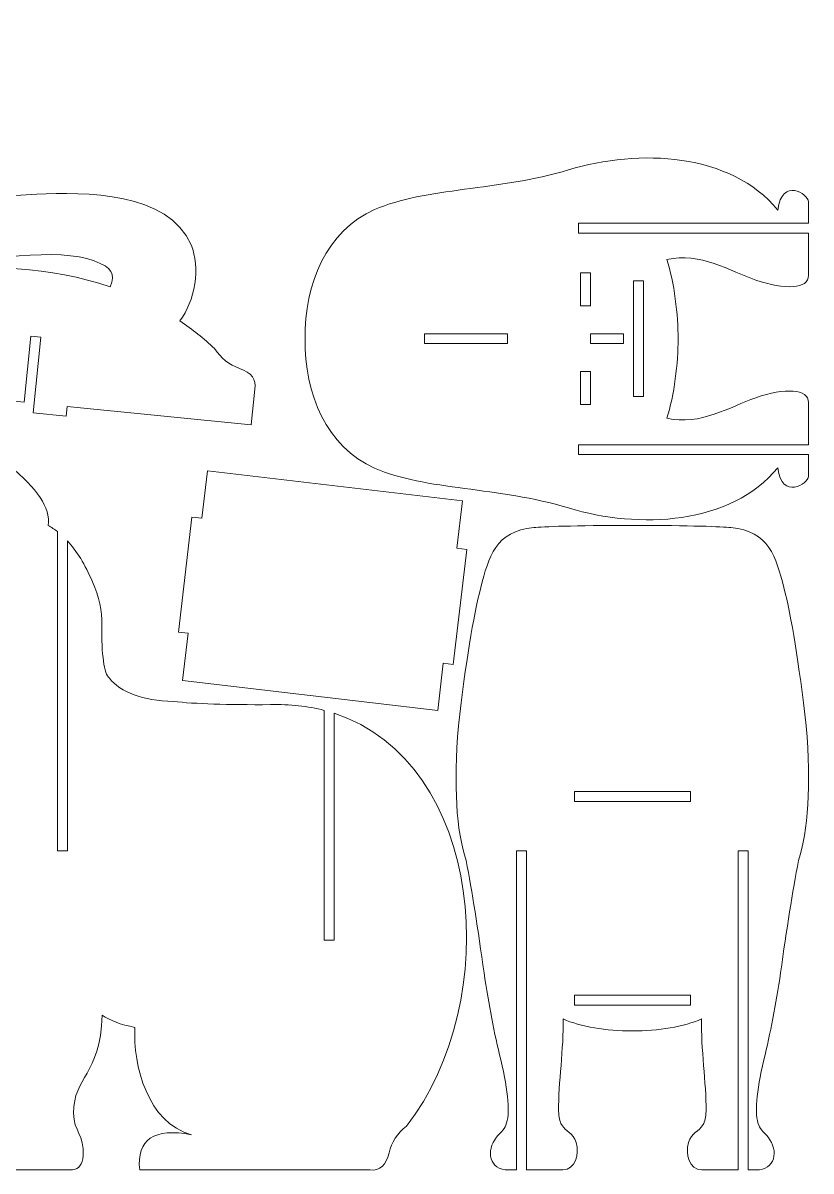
# Model space of a CAD drawing. Header units: millimetres. Extents: x -256 to 254, y -172 to 179.
# Drawn here: x 16.2 to 254.4, y -168.6 to 178.5 of the extents above; entities that cross this region are included whole.
import ezdxf

# ---------------------------------------------------------------- set-up
doc = ezdxf.new("R2010")
doc.units = ezdxf.units.MM
doc.header["$MEASUREMENT"] = 0
doc.layers.add('Camada 1', color=7, linetype='Continuous')

msp = doc.modelspace()

# ---------------------------------------------------------------- linework, layer by layer
at = {"layer": 'Camada 1', "color": 250, "lineweight": 20}
for points, knots in [([(29.578, 62.5831), (29.578, 62.5831), (85.1986, 57.0527), (85.1986, 57.0527), (85.1986, 57.0527), (85.1986, 57.0527), (86.2683, 67.8108), (86.2683, 67.8108), (86.2683, 67.8108), (86.8805, 70.7316), (85.3375, 72.8137), (81.6387, 74.0571), (81.6387, 74.0571), (78.5989, 75.121), (76.0997, 77.1195), (74.1414, 80.0529), (74.1414, 80.0529), (70.9494, 83.1148), (67.435, 85.9002), (63.6736, 88.4047), (63.6736, 88.4047), (68.1904, 94.4189), (69.947, 104.6462), (67.0484, 111.4042), (67.0484, 111.4042), (60.1361, 127.5206), (34.9489, 127.3952), (20.4107, 126.7511), (20.4107, 126.7511), (3.0141, 125.9803), (-13.4585, 122.4414), (-30.504, 119.3715), (-30.504, 119.3715), (-38.3664, 117.9556), (-46.259, 116.7047), (-54.2272, 116.0654), (-54.2272, 116.0654), (-59.682, 115.6278), (-65.5594, 115.4748), (-70.9756, 116.3525), (-70.9756, 116.3525), (-83.2481, 117.1629), (-88.1496, 140.1002), (-68.1144, 142.1529), (-68.1144, 142.1529), (-53.5732, 145.1644), (-24.3988, 136.8241), (-23.7093, 154.5228), (-23.7093, 154.5228), (-23.7303, 178.5115), (-64.6045, 171.1732), (-74.4585, 169.1324), (-74.4585, 169.1324), (-121.9623, 155.3142), (-113.7607, 103.3398), (-73.7114, 98.8667), (-73.7114, 98.8667), (-45.0394, 93.1887), (15.6471, 114.8547), (37.7472, 106.562), (37.7472, 106.562), (43.1998, 104.5159), (44.2459, 102.8208), (42.5934, 98.7055), (42.5934, 98.7055), (6.6276, 111.0349), (-37.8643, 103.4049), (-52.1963, 70.7139), (-52.1963, 70.7139), (-52.1963, 70.7139), (-30.2159, 68.5284), (-30.2159, 68.5284), (-30.2159, 68.5284), (-30.2159, 68.5284), (-30.5127, 65.5431), (-30.5127, 65.5431), (-30.5127, 65.5431), (-30.5127, 65.5431), (-5.6354, 63.0696), (-5.6354, 63.0696), (-5.6354, 63.0696), (-5.6354, 63.0696), (-5.3385, 66.0548), (-5.3385, 66.0548), (-5.3385, 66.0548), (-5.3385, 66.0548), (16.6418, 63.8693), (16.6418, 63.8693), (16.6418, 63.8693), (16.6418, 63.8693), (18.6206, 83.7712), (18.6206, 83.7712), (18.6206, 83.7712), (18.6206, 83.7712), (21.6059, 83.4744), (21.6059, 83.4744), (21.6059, 83.4744), (21.6059, 83.4744), (19.3302, 60.5872), (19.3302, 60.5872), (19.3302, 60.5872), (19.3302, 60.5872), (29.2812, 59.5978), (29.2812, 59.5978), (29.2812, 59.5978), (29.2812, 59.5978), (29.578, 62.5831), (29.578, 62.5831)], [0, 0, 0, 0, 0.03571429, 0.03571429, 0.03571429, 0.03571429, 0.07142857, 0.07142857, 0.07142857, 0.07142857, 0.10714286, 0.10714286, 0.10714286, 0.10714286, 0.14285714, 0.14285714, 0.14285714, 0.14285714, 0.17857143, 0.17857143, 0.17857143, 0.17857143, 0.21428571, 0.21428571, 0.21428571, 0.21428571, 0.25, 0.25, 0.25, 0.25, 0.28571429, 0.28571429, 0.28571429, 0.28571429, 0.32142857, 0.32142857, 0.32142857, 0.32142857, 0.35714286, 0.35714286, 0.35714286, 0.35714286, 0.39285714, 0.39285714, 0.39285714, 0.39285714, 0.42857143, 0.42857143, 0.42857143, 0.42857143, 0.46428571, 0.46428571, 0.46428571, 0.46428571, 0.5, 0.5, 0.5, 0.5, 0.53571429, 0.53571429, 0.53571429, 0.53571429, 0.57142857, 0.57142857, 0.57142857, 0.57142857, 0.60714286, 0.60714286, 0.60714286, 0.60714286, 0.64285714, 0.64285714, 0.64285714, 0.64285714, 0.67857143, 0.67857143, 0.67857143, 0.67857143, 0.71428571, 0.71428571, 0.71428571, 0.71428571, 0.75, 0.75, 0.75, 0.75, 0.78571429, 0.78571429, 0.78571429, 0.78571429, 0.82142857, 0.82142857, 0.82142857, 0.82142857, 0.85714286, 0.85714286, 0.85714286, 0.85714286, 0.89285714, 0.89285714, 0.89285714, 0.89285714, 0.92857143, 0.92857143, 0.92857143, 0.92857143, 1, 1, 1, 1]), ([(244.404, 121.9322), (230.1856, 139.2954), (202.4086, 140.5625), (181.1579, 134.1094), (181.1579, 134.1094), (159.9778, 127.6778), (137.931, 128.8279), (122.5316, 122.0824), (122.5316, 122.0824), (108.1312, 115.7743), (101.1726, 99.4786), (101.5151, 82.9897), (101.5151, 82.9897), (101.1726, 66.5008), (108.1312, 50.205), (122.5316, 43.8969), (122.5316, 43.8969), (137.931, 37.1514), (159.9778, 38.3015), (181.1579, 31.8699), (181.1579, 31.8699), (202.4086, 25.4168), (230.1856, 26.6839), (244.404, 44.0471), (244.404, 44.0471), (245.5953, 34.0254), (253.6398, 39.2717), (253.627, 41.4359), (253.627, 41.4359), (253.627, 41.4359), (253.627, 47.9897), (253.627, 47.9897), (253.627, 47.9897), (253.627, 47.9897), (184.1538, 47.9897), (184.1538, 47.9897), (184.1538, 47.9897), (184.1538, 47.9897), (184.1538, 50.9897), (184.1538, 50.9897), (184.1538, 50.9897), (184.1538, 50.9897), (253.627, 50.9897), (253.627, 50.9897), (253.627, 50.9897), (253.627, 50.9897), (253.627, 63.7351), (253.627, 63.7351), (253.627, 63.7351), (253.742, 68.0236), (246.4207, 68.1776), (237.7807, 65.2134), (237.7807, 65.2134), (229.8429, 62.4901), (221.0189, 56.674), (210.8367, 58.9875), (210.8367, 58.9875), (213.1164, 65.7736), (214.2559, 75.9242), (214.2555, 82.9897), (214.2555, 82.9897), (214.2559, 90.0552), (213.1164, 100.2058), (210.8367, 106.9919), (210.8367, 106.9919), (221.0189, 109.3054), (229.8429, 103.4893), (237.7807, 100.766), (237.7807, 100.766), (246.4207, 97.8018), (253.742, 97.9558), (253.627, 102.2443), (253.627, 102.2443), (253.627, 102.2443), (253.627, 114.9896), (253.627, 114.9896), (253.627, 114.9896), (253.627, 114.9896), (184.1538, 114.9896), (184.1538, 114.9896), (184.1538, 114.9896), (184.1538, 114.9896), (184.1538, 117.9896), (184.1538, 117.9896), (184.1538, 117.9896), (184.1538, 117.9896), (253.627, 117.9896), (253.627, 117.9896), (253.627, 117.9896), (253.627, 117.9896), (253.627, 124.5434), (253.627, 124.5434), (253.627, 124.5434), (253.6398, 126.7076), (245.5953, 131.9539), (244.404, 121.9322)], [0, 0, 0, 0, 0.04, 0.04, 0.04, 0.04, 0.08, 0.08, 0.08, 0.08, 0.12, 0.12, 0.12, 0.12, 0.16, 0.16, 0.16, 0.16, 0.2, 0.2, 0.2, 0.2, 0.24, 0.24, 0.24, 0.24, 0.28, 0.28, 0.28, 0.28, 0.32, 0.32, 0.32, 0.32, 0.36, 0.36, 0.36, 0.36, 0.4, 0.4, 0.4, 0.4, 0.44, 0.44, 0.44, 0.44, 0.48, 0.48, 0.48, 0.48, 0.52, 0.52, 0.52, 0.52, 0.56, 0.56, 0.56, 0.56, 0.6, 0.6, 0.6, 0.6, 0.64, 0.64, 0.64, 0.64, 0.68, 0.68, 0.68, 0.68, 0.72, 0.72, 0.72, 0.72, 0.76, 0.76, 0.76, 0.76, 0.8, 0.8, 0.8, 0.8, 0.84, 0.84, 0.84, 0.84, 0.88, 0.88, 0.88, 0.88, 0.92, 0.92, 0.92, 0.92, 1, 1, 1, 1]), ([(184.7321, 102.9897), (184.7321, 102.9897), (187.732, 102.9897), (187.732, 102.9897), (187.732, 102.9897), (187.732, 102.9897), (187.732, 92.9897), (187.732, 92.9897), (187.732, 92.9897), (187.732, 92.9897), (184.7321, 92.9897), (184.7321, 92.9897), (184.7321, 92.9897), (184.7321, 92.9897), (184.7321, 102.9897), (184.7321, 102.9897)], [0, 0, 0, 0, 0.2, 0.2, 0.2, 0.2, 0.4, 0.4, 0.4, 0.4, 0.6, 0.6, 0.6, 0.6, 1, 1, 1, 1]), ([(200.8055, 100.5622), (200.8055, 100.5622), (203.8055, 100.5622), (203.8055, 100.5622), (203.8055, 100.5622), (203.8055, 100.5622), (203.8055, 65.5622), (203.8055, 65.5622), (203.8055, 65.5622), (203.8055, 65.5622), (200.8055, 65.5622), (200.8055, 65.5622), (200.8055, 65.5622), (200.8055, 65.5622), (200.8055, 100.5622), (200.8055, 100.5622)], [0, 0, 0, 0, 0.2, 0.2, 0.2, 0.2, 0.4, 0.4, 0.4, 0.4, 0.6, 0.6, 0.6, 0.6, 1, 1, 1, 1]), ([(137.6434, 84.5622), (137.6434, 84.5622), (162.6434, 84.5622), (162.6434, 84.5622), (162.6434, 84.5622), (162.6434, 84.5622), (162.6434, 81.5622), (162.6434, 81.5622), (162.6434, 81.5622), (162.6434, 81.5622), (137.6434, 81.5622), (137.6434, 81.5622), (137.6434, 81.5622), (137.6434, 81.5622), (137.6434, 84.5622), (137.6434, 84.5622)], [0, 0, 0, 0, 0.2, 0.2, 0.2, 0.2, 0.4, 0.4, 0.4, 0.4, 0.6, 0.6, 0.6, 0.6, 1, 1, 1, 1]), ([(187.732, 84.5622), (187.732, 84.5622), (197.732, 84.5622), (197.732, 84.5622), (197.732, 84.5622), (197.732, 84.5622), (197.732, 81.5622), (197.732, 81.5622), (197.732, 81.5622), (197.732, 81.5622), (187.732, 81.5622), (187.732, 81.5622), (187.732, 81.5622), (187.732, 81.5622), (187.732, 84.5622), (187.732, 84.5622)], [0, 0, 0, 0, 0.2, 0.2, 0.2, 0.2, 0.4, 0.4, 0.4, 0.4, 0.6, 0.6, 0.6, 0.6, 1, 1, 1, 1]), ([(184.7321, 63.1347), (184.7321, 63.1347), (184.7321, 73.1347), (184.7321, 73.1347), (184.7321, 73.1347), (184.7321, 73.1347), (187.732, 73.1347), (187.732, 73.1347), (187.732, 73.1347), (187.732, 73.1347), (187.732, 63.1347), (187.732, 63.1347), (187.732, 63.1347), (187.732, 63.1347), (184.7321, 63.1347), (184.7321, 63.1347)], [0, 0, 0, 0, 0.2, 0.2, 0.2, 0.2, 0.4, 0.4, 0.4, 0.4, 0.6, 0.6, 0.6, 0.6, 1, 1, 1, 1]), ([(29.6707, 21.9436), (29.6707, 21.9436), (29.6707, -71.787), (29.6707, -71.787), (29.6707, -71.787), (29.6707, -71.787), (26.6707, -71.787), (26.6707, -71.787), (26.6707, -71.787), (26.6707, -71.787), (26.6707, 24.7103), (26.6707, 24.7103), (26.6707, 24.7103), (25.7581, 25.4137), (24.8179, 26.0209), (23.8499, 26.5319), (23.8499, 26.5319), (24.6726, 32.0842), (20.3594, 37.6705), (12.142, 44.6626), (12.142, 44.6626), (7.6139, 48.4971), (4.1516, 51.8115), (1.7546, 54.6049), (1.7546, 54.6049), (-1.7979, 59.218), (-5.3778, 61.5758), (-8.9847, 61.6782), (-8.9847, 61.6782), (-8.9847, 61.6782), (-8.9847, 17.9375), (-8.9847, 17.9375), (-8.9847, 17.9375), (-8.9847, 17.9375), (-11.9847, 17.9375), (-11.9847, 17.9375), (-11.9847, 17.9375), (-11.9847, 17.9375), (-11.9846, 34.2564), (-11.9846, 34.2564), (-11.9846, 34.2564), (-13.7178, 33.8406), (-15.7696, 33.372), (-18.1399, 32.8508), (-18.1399, 32.8508), (-22.4496, 32.0674), (-24.9437, 29.6794), (-25.6223, 25.6857), (-25.6223, 25.6857), (-25.8104, 23.8378), (-26.1906, 21.9588), (-26.7628, 20.0487), (-26.7628, 20.0487), (-26.7628, 20.0487), (-26.7628, 0.6404), (-26.7628, 0.6404), (-26.7628, 0.6404), (-26.7628, 0.6404), (-29.7628, 0.6404), (-29.7628, 0.6404), (-29.7628, 0.6404), (-29.7628, 0.6404), (-29.7628, 12.8262), (-29.7628, 12.8262), (-29.7628, 12.8262), (-29.7628, 12.8262), (-29.9079, 12.5528), (-29.9079, 12.5528), (-29.9079, 12.5528), (-30.5297, 11.3899), (-32.0999, 9.1397), (-33.416, 7.05), (-33.416, 7.05), (-35.0961, 4.383), (-35.6108, 1.1805), (-37.0235, -0.5871), (-37.0235, -0.5871), (-37.2633, -0.8872), (-37.5268, -1.1683), (-37.8142, -1.4305), (-37.8142, -1.4305), (-37.8142, -1.4305), (-37.8142, -12.0595), (-37.8142, -12.0595), (-37.8142, -12.0595), (-37.8142, -12.0595), (-40.8142, -12.0595), (-40.8142, -12.0595), (-40.8142, -12.0595), (-40.8142, -12.0595), (-40.8142, -3.1976), (-40.8142, -3.1976), (-40.8142, -3.1976), (-40.8142, -3.1976), (-41.137, -3.3113), (-41.137, -3.3113), (-41.137, -3.3113), (-43.4207, -4.6426), (-44.4477, -7.0621), (-44.218, -10.5701), (-44.218, -10.5701), (-43.951, -16.0951), (-42.8653, -19.9903), (-40.961, -22.2553), (-40.961, -22.2553), (-38.7888, -25.3485), (-35.9719, -27.1886), (-32.5102, -27.7763), (-32.5102, -27.7763), (-28.0232, -28.4693), (-24.649, -30.3953), (-22.3871, -33.5544), (-22.3871, -33.5544), (-20.6945, -35.6733), (-19.1982, -38.2015), (-17.8976, -41.1391), (-17.8976, -41.1391), (-17.462, -42.5748), (-17.286, -44.2358), (-17.3693, -46.1222), (-17.3693, -46.1222), (-16.2303, -64.5109), (-12.5361, -78.0359), (-6.2866, -86.6982), (-6.2866, -86.6982), (-4.3258, -89.4157), (-1.9148, -91.8117), (0.1621, -94.6206), (0.1621, -94.6206), (1.4617, -96.3785), (2.6189, -98.0559), (3.6332, -99.6521), (3.6332, -99.6521), (4.478, -100.9823), (5.2227, -102.1926), (5.8339, -103.4636), (5.8339, -103.4636), (7.0353, -105.9602), (7.2812, -107.9032), (7.7431, -110.4928), (7.7431, -110.4928), (7.8619, -111.1573), (7.9992, -111.8344), (8.1906, -112.5465), (8.1906, -112.5465), (8.5492, -113.8792), (9.0075, -115.3494), (9.5642, -116.9564), (9.5642, -116.9564), (10.5492, -119.7998), (11.5533, -122.0071), (12.0702, -124.9923), (12.0702, -124.9923), (12.8738, -129.6303), (12.979, -135.976), (12.3843, -144.0292), (12.3843, -144.0292), (11.6532, -156.0399), (2.441, -158.4135), (0.9996, -159.7225), (0.9996, -159.7225), (-1.5958, -162.0791), (-1.4253, -167.9398), (3.0975, -168.2844), (3.0975, -168.2844), (3.0975, -168.2844), (31.1558, -168.2844), (31.1558, -168.2844), (31.1558, -168.2844), (33.1238, -168.0021), (34.2075, -166.5769), (34.407, -164.0087), (34.407, -164.0087), (34.9021, -157.6348), (31.5208, -156.7369), (31.5171, -151.122), (31.5171, -151.122), (31.5098, -139.7559), (39.5269, -140.0955), (40.1723, -121.4629), (40.1723, -121.4629), (42.4559, -123.0721), (45.7612, -124.3161), (50.0879, -125.1945), (50.0879, -125.1945), (49.3722, -136.7234), (54.0269, -154.0823), (67.1827, -157.6259), (67.1827, -157.6259), (55.7791, -155.4909), (50.5527, -159.044), (51.5045, -168.2844), (51.5045, -168.2844), (51.5045, -168.2844), (121.1277, -168.2844), (121.1277, -168.2844), (121.1277, -168.2844), (124.0947, -168.6046), (126.0139, -166.8632), (126.8853, -163.0595), (126.8853, -163.0595), (127.6432, -159.9293), (129.3846, -157.2447), (132.1098, -155.0057), (132.1098, -155.0057), (161.8015, -117.1797), (155.5185, -44.8943), (110.3165, -30.212), (110.3165, -30.212), (110.3165, -30.212), (110.3165, -98.8111), (110.3165, -98.8111), (110.3165, -98.8111), (110.3165, -98.8111), (107.3165, -98.8111), (107.3165, -98.8111), (107.3165, -98.8111), (107.3165, -98.8111), (107.3165, -29.3379), (107.3165, -29.3379), (107.3165, -29.3379), (102.3384, -28.0495), (96.921, -27.4327), (91.0608, -27.5978), (91.0608, -27.5978), (77.9255, -27.6484), (68.152, -27.334), (61.7403, -26.6555), (61.7403, -26.6555), (52.2808, -26.3), (45.8127, -23.9394), (42.3354, -19.5736), (42.3354, -19.5736), (40.7246, -18.1163), (39.9617, -12.7281), (40.0469, -3.4087), (40.0469, -3.4087), (40.2071, 0.6743), (39.2683, 4.9947), (37.2299, 9.5527), (37.2299, 9.5527), (35.0164, 14.7474), (32.4967, 18.8777), (29.6707, 21.9436)], [0, 0, 0, 0, 0.01612903, 0.01612903, 0.01612903, 0.01612903, 0.03225806, 0.03225806, 0.03225806, 0.03225806, 0.0483871, 0.0483871, 0.0483871, 0.0483871, 0.06451613, 0.06451613, 0.06451613, 0.06451613, 0.08064516, 0.08064516, 0.08064516, 0.08064516, 0.09677419, 0.09677419, 0.09677419, 0.09677419, 0.11290323, 0.11290323, 0.11290323, 0.11290323, 0.12903226, 0.12903226, 0.12903226, 0.12903226, 0.14516129, 0.14516129, 0.14516129, 0.14516129, 0.16129032, 0.16129032, 0.16129032, 0.16129032, 0.17741935, 0.17741935, 0.17741935, 0.17741935, 0.19354839, 0.19354839, 0.19354839, 0.19354839, 0.20967742, 0.20967742, 0.20967742, 0.20967742, 0.22580645, 0.22580645, 0.22580645, 0.22580645, 0.24193548, 0.24193548, 0.24193548, 0.24193548, 0.25806452, 0.25806452, 0.25806452, 0.25806452, 0.27419355, 0.27419355, 0.27419355, 0.27419355, 0.29032258, 0.29032258, 0.29032258, 0.29032258, 0.30645161, 0.30645161, 0.30645161, 0.30645161, 0.32258065, 0.32258065, 0.32258065, 0.32258065, 0.33870968, 0.33870968, 0.33870968, 0.33870968, 0.35483871, 0.35483871, 0.35483871, 0.35483871, 0.37096774, 0.37096774, 0.37096774, 0.37096774, 0.38709677, 0.38709677, 0.38709677, 0.38709677, 0.40322581, 0.40322581, 0.40322581, 0.40322581, 0.41935484, 0.41935484, 0.41935484, 0.41935484, 0.43548387, 0.43548387, 0.43548387, 0.43548387, 0.4516129, 0.4516129, 0.4516129, 0.4516129, 0.46774194, 0.46774194, 0.46774194, 0.46774194, 0.48387097, 0.48387097, 0.48387097, 0.48387097, 0.5, 0.5, 0.5, 0.5, 0.51612903, 0.51612903, 0.51612903, 0.51612903, 0.53225806, 0.53225806, 0.53225806, 0.53225806, 0.5483871, 0.5483871, 0.5483871, 0.5483871, 0.56451613, 0.56451613, 0.56451613, 0.56451613, 0.58064516, 0.58064516, 0.58064516, 0.58064516, 0.59677419, 0.59677419, 0.59677419, 0.59677419, 0.61290323, 0.61290323, 0.61290323, 0.61290323, 0.62903226, 0.62903226, 0.62903226, 0.62903226, 0.64516129, 0.64516129, 0.64516129, 0.64516129, 0.66129032, 0.66129032, 0.66129032, 0.66129032, 0.67741935, 0.67741935, 0.67741935, 0.67741935, 0.69354839, 0.69354839, 0.69354839, 0.69354839, 0.70967742, 0.70967742, 0.70967742, 0.70967742, 0.72580645, 0.72580645, 0.72580645, 0.72580645, 0.74193548, 0.74193548, 0.74193548, 0.74193548, 0.75806452, 0.75806452, 0.75806452, 0.75806452, 0.77419355, 0.77419355, 0.77419355, 0.77419355, 0.79032258, 0.79032258, 0.79032258, 0.79032258, 0.80645161, 0.80645161, 0.80645161, 0.80645161, 0.82258065, 0.82258065, 0.82258065, 0.82258065, 0.83870968, 0.83870968, 0.83870968, 0.83870968, 0.85483871, 0.85483871, 0.85483871, 0.85483871, 0.87096774, 0.87096774, 0.87096774, 0.87096774, 0.88709677, 0.88709677, 0.88709677, 0.88709677, 0.90322581, 0.90322581, 0.90322581, 0.90322581, 0.91935484, 0.91935484, 0.91935484, 0.91935484, 0.93548387, 0.93548387, 0.93548387, 0.93548387, 0.9516129, 0.9516129, 0.9516129, 0.9516129, 0.96774194, 0.96774194, 0.96774194, 0.96774194, 1, 1, 1, 1]), ([(146.2676, -15.4295), (146.2676, -15.4295), (150.3665, 19.3297), (150.3665, 19.3297), (150.3665, 19.3297), (150.3665, 19.3297), (147.3871, 19.681), (147.3871, 19.681), (147.3871, 19.681), (147.3871, 19.681), (149.0767, 34.0092), (149.0767, 34.0092), (149.0767, 34.0092), (149.0767, 34.0092), (71.965, 43.1024), (71.965, 43.1024), (71.965, 43.1024), (71.965, 43.1024), (70.2754, 28.7742), (70.2754, 28.7742), (70.2754, 28.7742), (70.2754, 28.7742), (67.296, 29.1255), (67.296, 29.1255), (67.296, 29.1255), (67.296, 29.1255), (63.1971, -5.6337), (63.1971, -5.6337), (63.1971, -5.6337), (63.1971, -5.6337), (66.1765, -5.985), (66.1765, -5.985), (66.1765, -5.985), (66.1765, -5.985), (64.4869, -20.3132), (64.4869, -20.3132), (64.4869, -20.3132), (64.4869, -20.3132), (141.5986, -29.4064), (141.5986, -29.4064), (141.5986, -29.4064), (141.5986, -29.4064), (143.2882, -15.0782), (143.2882, -15.0782), (143.2882, -15.0782), (143.2882, -15.0782), (146.2676, -15.4295), (146.2676, -15.4295)], [0, 0, 0, 0, 0.07692308, 0.07692308, 0.07692308, 0.07692308, 0.15384615, 0.15384615, 0.15384615, 0.15384615, 0.23076923, 0.23076923, 0.23076923, 0.23076923, 0.30769231, 0.30769231, 0.30769231, 0.30769231, 0.38461538, 0.38461538, 0.38461538, 0.38461538, 0.46153846, 0.46153846, 0.46153846, 0.46153846, 0.53846154, 0.53846154, 0.53846154, 0.53846154, 0.61538462, 0.61538462, 0.61538462, 0.61538462, 0.69230769, 0.69230769, 0.69230769, 0.69230769, 0.76923077, 0.76923077, 0.76923077, 0.76923077, 0.84615385, 0.84615385, 0.84615385, 0.84615385, 1, 1, 1, 1]), ([(168.4118, -71.7871), (168.4118, -71.7871), (168.4118, -168.2844), (168.4118, -168.2844), (168.4118, -168.2844), (168.4118, -168.2844), (179.4172, -168.2844), (179.4172, -168.2844), (179.4172, -168.2844), (183.1707, -168.2022), (184.4637, -163.5185), (183.4216, -160.026), (183.4216, -160.026), (182.4499, -156.7687), (180.3772, -156.9737), (179.026, -154.553), (179.026, -154.553), (178.5042, -153.6183), (178.1527, -152.3536), (178.1292, -150.4857), (178.1292, -150.4857), (178.0214, -141.9416), (179.72, -131.5178), (179.4989, -122.6005), (179.4989, -122.6005), (184.7219, -125.0339), (192.5669, -126.2505), (200.4119, -126.2505), (200.4119, -126.2505), (208.2569, -126.2505), (216.1017, -125.0339), (221.3247, -122.6005), (221.3247, -122.6005), (221.1037, -131.5178), (222.8024, -141.9416), (222.6945, -150.4857), (222.6945, -150.4857), (222.6709, -152.3536), (222.3194, -153.6183), (221.7978, -154.553), (221.7978, -154.553), (220.4464, -156.9737), (218.3736, -156.7687), (217.4021, -160.026), (217.4021, -160.026), (216.3599, -163.5185), (217.6529, -168.2022), (221.4065, -168.2844), (221.4065, -168.2844), (221.4065, -168.2844), (232.4119, -168.2844), (232.4119, -168.2844), (232.4119, -168.2844), (232.4119, -168.2844), (232.4119, -71.7871), (232.4119, -71.7871), (232.4119, -71.7871), (232.4119, -71.7871), (235.4119, -71.7871), (235.4119, -71.7871), (235.4119, -71.7871), (235.4119, -71.7871), (235.4119, -168.2844), (235.4119, -168.2844), (235.4119, -168.2844), (235.4119, -168.2844), (237.812, -168.2844), (237.812, -168.2844), (237.812, -168.2844), (243.6833, -168.2837), (244.7357, -162.5791), (241.4457, -158.3276), (241.4457, -158.3276), (240.4745, -157.0722), (239.2176, -156.2747), (238.62, -154.7378), (238.62, -154.7378), (237.3181, -151.3904), (237.8377, -144.8098), (240.1792, -134.997), (240.1792, -134.997), (242.1126, -127.0226), (243.7996, -118.2505), (245.2397, -108.6806), (245.2397, -108.6806), (247.06, -95.41), (248.8557, -84.0817), (250.6267, -74.6961), (250.6267, -74.6961), (253.6429, -65.7651), (254.4319, -52.2002), (252.9937, -34.0017), (252.9937, -34.0017), (250.7641, -14.8738), (248.5066, -0.9381), (246.2209, 7.8054), (246.2209, 7.8054), (243.8389, 17.077), (241.7308, 24.9104), (230.2096, 25.9563), (230.2096, 25.9563), (227.3795, 26.2132), (218.3074, 26.585), (200.4119, 26.6155), (200.4119, 26.6155), (182.5162, 26.585), (173.4441, 26.2132), (170.614, 25.9563), (170.614, 25.9563), (159.0928, 24.9104), (156.9847, 17.077), (154.6027, 7.8054), (154.6027, 7.8054), (152.3171, -0.9381), (150.0595, -14.8738), (147.8299, -34.0017), (147.8299, -34.0017), (146.3917, -52.2002), (147.1807, -65.7651), (150.1969, -74.6961), (150.1969, -74.6961), (151.968, -84.0817), (153.7638, -95.41), (155.5839, -108.6806), (155.5839, -108.6806), (157.0241, -118.2505), (158.711, -127.0226), (160.6446, -134.997), (160.6446, -134.997), (162.9859, -144.8098), (163.5055, -151.3904), (162.2036, -154.7378), (162.2036, -154.7378), (161.6061, -156.2747), (160.3491, -157.0722), (159.3781, -158.3276), (159.3781, -158.3276), (156.088, -162.5791), (157.1404, -168.2837), (163.0115, -168.2844), (163.0115, -168.2844), (163.0115, -168.2844), (165.4118, -168.2844), (165.4118, -168.2844), (165.4118, -168.2844), (165.4118, -168.2844), (165.4118, -71.7871), (165.4118, -71.7871), (165.4118, -71.7871), (165.4118, -71.7871), (168.4118, -71.7871), (168.4118, -71.7871)], [0, 0, 0, 0, 0.02564103, 0.02564103, 0.02564103, 0.02564103, 0.05128205, 0.05128205, 0.05128205, 0.05128205, 0.07692308, 0.07692308, 0.07692308, 0.07692308, 0.1025641, 0.1025641, 0.1025641, 0.1025641, 0.12820513, 0.12820513, 0.12820513, 0.12820513, 0.15384615, 0.15384615, 0.15384615, 0.15384615, 0.17948718, 0.17948718, 0.17948718, 0.17948718, 0.20512821, 0.20512821, 0.20512821, 0.20512821, 0.23076923, 0.23076923, 0.23076923, 0.23076923, 0.25641026, 0.25641026, 0.25641026, 0.25641026, 0.28205128, 0.28205128, 0.28205128, 0.28205128, 0.30769231, 0.30769231, 0.30769231, 0.30769231, 0.33333333, 0.33333333, 0.33333333, 0.33333333, 0.35897436, 0.35897436, 0.35897436, 0.35897436, 0.38461538, 0.38461538, 0.38461538, 0.38461538, 0.41025641, 0.41025641, 0.41025641, 0.41025641, 0.43589744, 0.43589744, 0.43589744, 0.43589744, 0.46153846, 0.46153846, 0.46153846, 0.46153846, 0.48717949, 0.48717949, 0.48717949, 0.48717949, 0.51282051, 0.51282051, 0.51282051, 0.51282051, 0.53846154, 0.53846154, 0.53846154, 0.53846154, 0.56410256, 0.56410256, 0.56410256, 0.56410256, 0.58974359, 0.58974359, 0.58974359, 0.58974359, 0.61538462, 0.61538462, 0.61538462, 0.61538462, 0.64102564, 0.64102564, 0.64102564, 0.64102564, 0.66666667, 0.66666667, 0.66666667, 0.66666667, 0.69230769, 0.69230769, 0.69230769, 0.69230769, 0.71794872, 0.71794872, 0.71794872, 0.71794872, 0.74358974, 0.74358974, 0.74358974, 0.74358974, 0.76923077, 0.76923077, 0.76923077, 0.76923077, 0.79487179, 0.79487179, 0.79487179, 0.79487179, 0.82051282, 0.82051282, 0.82051282, 0.82051282, 0.84615385, 0.84615385, 0.84615385, 0.84615385, 0.87179487, 0.87179487, 0.87179487, 0.87179487, 0.8974359, 0.8974359, 0.8974359, 0.8974359, 0.92307692, 0.92307692, 0.92307692, 0.92307692, 0.94871795, 0.94871795, 0.94871795, 0.94871795, 1, 1, 1, 1]), ([(217.9844, -53.8382), (217.9844, -53.8382), (217.9844, -56.8382), (217.9844, -56.8382), (217.9844, -56.8382), (217.9844, -56.8382), (182.9843, -56.8382), (182.9843, -56.8382), (182.9843, -56.8382), (182.9843, -56.8382), (182.9843, -53.8382), (182.9843, -53.8382), (182.9843, -53.8382), (182.9843, -53.8382), (217.9844, -53.8382), (217.9844, -53.8382)], [0, 0, 0, 0, 0.2, 0.2, 0.2, 0.2, 0.4, 0.4, 0.4, 0.4, 0.6, 0.6, 0.6, 0.6, 1, 1, 1, 1]), ([(182.9843, -115.4629), (182.9843, -115.4629), (217.9844, -115.4629), (217.9844, -115.4629), (217.9844, -115.4629), (217.9844, -115.4629), (217.9844, -118.4629), (217.9844, -118.4629), (217.9844, -118.4629), (217.9844, -118.4629), (182.9843, -118.4629), (182.9843, -118.4629), (182.9843, -118.4629), (182.9843, -118.4629), (182.9843, -115.4629), (182.9843, -115.4629)], [0, 0, 0, 0, 0.2, 0.2, 0.2, 0.2, 0.4, 0.4, 0.4, 0.4, 0.6, 0.6, 0.6, 0.6, 1, 1, 1, 1])]:
    msp.add_open_spline(points, degree=3, knots=knots, dxfattribs=at)

doc.saveas('drawing.dxf')
